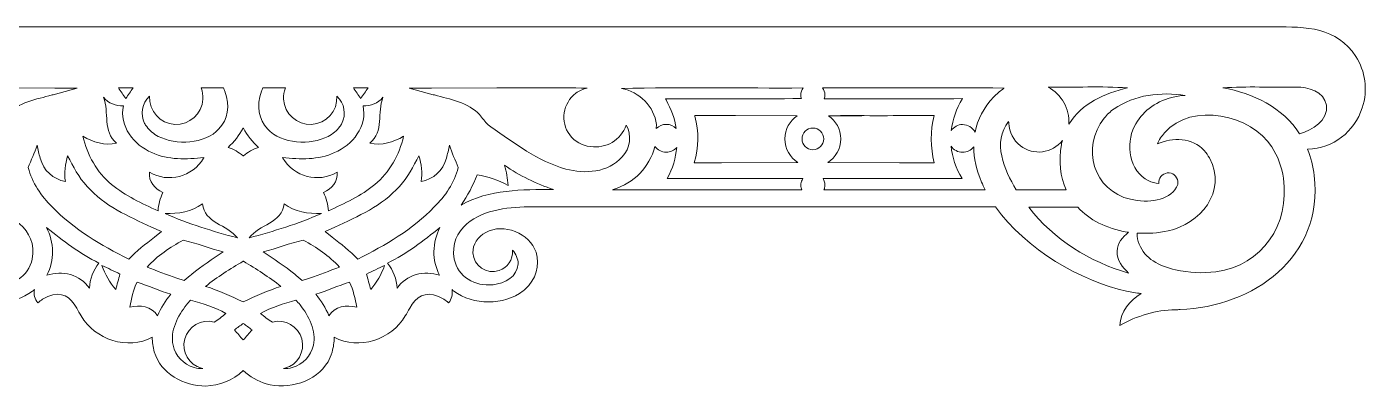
# Model space of a CAD drawing. Header units: millimetres. Extents: x -469 to 479, y -124 to 29.
# Drawn here: x -86 to 479, y -124 to 29 of the extents above; entities that cross this region are included whole.
import ezdxf

# ---------------------------------------------------------------- set-up
doc = ezdxf.new("R2010")
doc.units = ezdxf.units.MM
doc.header["$MEASUREMENT"] = 0
doc.layers.add('#Layer 1', color=7, linetype='Continuous')

msp = doc.modelspace()

# ---------------------------------------------------------------- linework, layer by layer
at = {"layer": '#Layer 1', "color": 250, "lineweight": 18}
for points, knots in [([(42.1861, -108.2687), (42.7763, -106.2472), (43.0544, -104.1202), (43.1193, -102.0319), (43.1193, -102.0319), (53.3142, -107.5642), (67.314, -102.9741), (73.0033, -93.0329), (73.0033, -93.0329), (73.6815, -92.0688), (74.2639, -90.9446), (74.8722, -89.8304), (74.8722, -89.8304), (77.5534, -84.9193), (81.3118, -82.5226), (87.0173, -84.8292), (87.0173, -84.8292), (88.5654, -85.455), (90.0028, -86.4215), (91.2671, -87.561), (91.2671, -87.561), (92.599, -85.9427), (93.0873, -84.0267), (92.6924, -81.9683), (92.6924, -81.9683), (92.9432, -82.1785), (93.1988, -82.3823), (93.4591, -82.5796), (93.4591, -82.5796), (101.5346, -88.704), (114.6218, -88.7317), (122.6726, -82.4516), (122.6726, -82.4516), (122.9009, -82.2735), (123.1248, -82.09), (123.344, -81.9012), (123.344, -81.9012), (128.1234, -77.7838), (129.804, -71.5826), (128.078, -66.2738), (128.078, -66.2738), (125.4649, -58.2366), (114.4616, -53.793), (106.9026, -57.8921), (106.9026, -57.8921), (103.5745, -59.6969), (101.352, -63.0366), (101.496, -66.4979), (101.496, -66.4979), (101.7261, -72.0261), (107.4067, -75.7), (112.5373, -73.965), (112.5373, -73.965), (116.0582, -72.7743), (118.4606, -69.3113), (118.1553, -65.4369), (118.1553, -65.4369), (118.1554, -65.4191), (118.1554, -65.4014), (118.1554, -65.3836), (118.1554, -65.3836), (119.6258, -66.9503), (120.6044, -69.0462), (120.4978, -71.113), (120.4978, -71.113), (120.219, -76.5136), (115.0758, -79.3131), (109.9611, -79.91), (109.9611, -79.91), (102.3105, -80.8028), (95.1091, -76.4787), (93.6652, -69.0984), (93.6652, -69.0984), (92.4282, -62.7764), (94.8642, -57.8059), (98.9639, -54.2818), (98.9639, -54.2818), (106.2627, -48.0077), (117.4248, -47.1847), (126.5206, -47.0845), (126.5206, -47.0845), (127.8298, -47.0701), (129.1373, -47.0694), (130.44, -47.0715), (130.44, -47.0715), (179.5847, -47.1085), (228.7294, -47.0461), (277.8795, -47.075), (277.8795, -47.075), (292.4342, -47.0835), (306.9893, -47.1001), (321.545, -47.1297), (321.545, -47.1297), (334.2435, -65.0263), (357.8467, -78.6288), (376.7692, -82.5708), (376.7692, -82.5708), (378.7881, -82.9914), (380.8199, -83.3427), (382.8594, -83.6232), (382.8594, -83.6232), (378.1122, -86.643), (374.1261, -91.1485), (373.8725, -97.0432), (373.8725, -97.0432), (381.0717, -93.0208), (389.1043, -90.5325), (397.3907, -90.4238), (397.3907, -90.4238), (398.0268, -90.4157), (398.6638, -90.3996), (399.3014, -90.3754), (399.3014, -90.3754), (429.9974, -89.2104), (459.9192, -68.3309), (455.777, -33.9553), (455.777, -33.9553), (455.322, -30.1787), (454.4031, -26.4575), (453.0034, -22.901), (453.0034, -22.901), (463.8004, -22.4304), (472.6618, -15.7131), (476.0316, -5.4446), (476.0316, -5.4446), (478.5044, 2.0906), (477.2592, 9.9526), (473.3013, 16.154), (473.3013, 16.154), (465.3588, 28.5984), (452.1548, 28.6048), (439.0479, 28.6048), (439.0479, 28.6048), (294.2877, 28.6048), (149.5306, 28.6048), (4.7793, 28.6048), (4.7793, 28.6048), (-139.9718, 28.6048), (-284.729, 28.6048), (-429.4892, 28.6048), (-429.4892, 28.6048), (-442.5961, 28.6048), (-455.8001, 28.5984), (-463.7426, 16.154), (-463.7426, 16.154), (-467.7005, 9.9526), (-468.9458, 2.0906), (-466.4729, -5.4446), (-466.4729, -5.4446), (-463.1031, -15.7131), (-454.2417, -22.4304), (-443.4447, -22.901), (-443.4447, -22.901), (-444.8444, -26.4575), (-445.7633, -30.1787), (-446.2184, -33.9553), (-446.2184, -33.9553), (-450.3605, -68.3309), (-420.4387, -89.2104), (-389.7427, -90.3754), (-389.7427, -90.3754), (-389.1051, -90.3996), (-388.4681, -90.4157), (-387.832, -90.4238), (-387.832, -90.4238), (-379.5456, -90.5325), (-371.513, -93.0208), (-364.3137, -97.0432), (-364.3137, -97.0432), (-364.5674, -91.1485), (-368.5536, -86.643), (-373.3007, -83.6232), (-373.3007, -83.6232), (-371.2612, -83.3427), (-369.2294, -82.9914), (-367.2105, -82.5708), (-367.2105, -82.5708), (-348.288, -78.6288), (-324.6848, -65.0263), (-311.9863, -47.1297), (-311.9863, -47.1297), (-297.4306, -47.1001), (-282.8755, -47.0835), (-268.3208, -47.075), (-268.3208, -47.075), (-219.1707, -47.0461), (-170.026, -47.1085), (-120.8813, -47.0715), (-120.8813, -47.0715), (-119.5786, -47.0694), (-118.2711, -47.0701), (-116.9619, -47.0845), (-116.9619, -47.0845), (-107.8661, -47.1847), (-96.704, -48.0077), (-89.4052, -54.2818), (-89.4052, -54.2818), (-85.3055, -57.8059), (-82.8695, -62.7764), (-84.1064, -69.0984), (-84.1064, -69.0984), (-85.5504, -76.4787), (-92.7518, -80.8028), (-100.4023, -79.91), (-100.4023, -79.91), (-105.5171, -79.3131), (-110.6603, -76.5136), (-110.9391, -71.113), (-110.9391, -71.113), (-111.0458, -69.0462), (-110.0671, -66.9503), (-108.5967, -65.3836), (-108.5967, -65.3836), (-108.5968, -65.4014), (-108.5967, -65.4191), (-108.5966, -65.4369), (-108.5966, -65.4369), (-108.9019, -69.3113), (-106.4995, -72.7743), (-102.9785, -73.965), (-102.9785, -73.965), (-97.848, -75.7), (-92.1674, -72.0261), (-91.9373, -66.4979), (-91.9373, -66.4979), (-91.7933, -63.0366), (-94.0158, -59.6969), (-97.3439, -57.8921), (-97.3439, -57.8921), (-104.9029, -53.793), (-115.9062, -58.2366), (-118.5193, -66.2738), (-118.5193, -66.2738), (-120.2453, -71.5826), (-118.5647, -77.7838), (-113.7854, -81.9012), (-113.7854, -81.9012), (-113.5661, -82.09), (-113.3422, -82.2735), (-113.1138, -82.4516), (-113.1138, -82.4516), (-105.0631, -88.7317), (-91.9759, -88.704), (-83.9004, -82.5796), (-83.9004, -82.5796), (-83.6401, -82.3823), (-83.3845, -82.1785), (-83.1338, -81.9683), (-83.1338, -81.9683), (-83.5287, -84.0267), (-83.0403, -85.9427), (-81.7084, -87.561), (-81.7084, -87.561), (-80.4441, -86.4215), (-79.0067, -85.455), (-77.4586, -84.8292), (-77.4586, -84.8292), (-71.7531, -82.5226), (-67.9947, -84.9193), (-65.3135, -89.8304), (-65.3135, -89.8304), (-64.7052, -90.9446), (-64.1227, -92.0688), (-63.4446, -93.0329), (-63.4446, -93.0329), (-57.7553, -102.9741), (-43.7555, -107.5642), (-33.5607, -102.0319), (-33.5607, -102.0319), (-33.4972, -104.0734), (-33.2299, -106.1519), (-32.6667, -108.1326), (-32.6667, -108.1326), (-30.0721, -117.2562), (-20.0193, -122.7381), (-11.0071, -122.5268), (-11.0071, -122.5268), (-5.3289, -122.3938), (0.2954, -120.2039), (4.753, -115.9957), (4.753, -115.9957), (7.5893, -118.6948), (10.9171, -120.5597), (14.4326, -121.5904), (14.4326, -121.5904), (23.5729, -124.2699), (35.5953, -120.775), (40.4798, -112.2941), (40.4798, -112.2941), (41.1691, -111.0973), (41.7505, -109.7609), (42.1861, -108.2687)], [0, 0, 0, 0, 0.01369863, 0.01369863, 0.01369863, 0.01369863, 0.02739726, 0.02739726, 0.02739726, 0.02739726, 0.04109589, 0.04109589, 0.04109589, 0.04109589, 0.05479452, 0.05479452, 0.05479452, 0.05479452, 0.06849315, 0.06849315, 0.06849315, 0.06849315, 0.08219178, 0.08219178, 0.08219178, 0.08219178, 0.09589041, 0.09589041, 0.09589041, 0.09589041, 0.10958904, 0.10958904, 0.10958904, 0.10958904, 0.12328767, 0.12328767, 0.12328767, 0.12328767, 0.1369863, 0.1369863, 0.1369863, 0.1369863, 0.15068493, 0.15068493, 0.15068493, 0.15068493, 0.16438356, 0.16438356, 0.16438356, 0.16438356, 0.17808219, 0.17808219, 0.17808219, 0.17808219, 0.19178082, 0.19178082, 0.19178082, 0.19178082, 0.20547945, 0.20547945, 0.20547945, 0.20547945, 0.21917808, 0.21917808, 0.21917808, 0.21917808, 0.23287671, 0.23287671, 0.23287671, 0.23287671, 0.24657534, 0.24657534, 0.24657534, 0.24657534, 0.26027397, 0.26027397, 0.26027397, 0.26027397, 0.2739726, 0.2739726, 0.2739726, 0.2739726, 0.28767123, 0.28767123, 0.28767123, 0.28767123, 0.30136986, 0.30136986, 0.30136986, 0.30136986, 0.31506849, 0.31506849, 0.31506849, 0.31506849, 0.32876712, 0.32876712, 0.32876712, 0.32876712, 0.34246575, 0.34246575, 0.34246575, 0.34246575, 0.35616438, 0.35616438, 0.35616438, 0.35616438, 0.36986301, 0.36986301, 0.36986301, 0.36986301, 0.38356164, 0.38356164, 0.38356164, 0.38356164, 0.39726027, 0.39726027, 0.39726027, 0.39726027, 0.4109589, 0.4109589, 0.4109589, 0.4109589, 0.42465753, 0.42465753, 0.42465753, 0.42465753, 0.43835616, 0.43835616, 0.43835616, 0.43835616, 0.45205479, 0.45205479, 0.45205479, 0.45205479, 0.46575342, 0.46575342, 0.46575342, 0.46575342, 0.47945205, 0.47945205, 0.47945205, 0.47945205, 0.49315068, 0.49315068, 0.49315068, 0.49315068, 0.50684932, 0.50684932, 0.50684932, 0.50684932, 0.52054795, 0.52054795, 0.52054795, 0.52054795, 0.53424658, 0.53424658, 0.53424658, 0.53424658, 0.54794521, 0.54794521, 0.54794521, 0.54794521, 0.56164384, 0.56164384, 0.56164384, 0.56164384, 0.57534247, 0.57534247, 0.57534247, 0.57534247, 0.5890411, 0.5890411, 0.5890411, 0.5890411, 0.60273973, 0.60273973, 0.60273973, 0.60273973, 0.61643836, 0.61643836, 0.61643836, 0.61643836, 0.63013699, 0.63013699, 0.63013699, 0.63013699, 0.64383562, 0.64383562, 0.64383562, 0.64383562, 0.65753425, 0.65753425, 0.65753425, 0.65753425, 0.67123288, 0.67123288, 0.67123288, 0.67123288, 0.68493151, 0.68493151, 0.68493151, 0.68493151, 0.69863014, 0.69863014, 0.69863014, 0.69863014, 0.71232877, 0.71232877, 0.71232877, 0.71232877, 0.7260274, 0.7260274, 0.7260274, 0.7260274, 0.73972603, 0.73972603, 0.73972603, 0.73972603, 0.75342466, 0.75342466, 0.75342466, 0.75342466, 0.76712329, 0.76712329, 0.76712329, 0.76712329, 0.78082192, 0.78082192, 0.78082192, 0.78082192, 0.79452055, 0.79452055, 0.79452055, 0.79452055, 0.80821918, 0.80821918, 0.80821918, 0.80821918, 0.82191781, 0.82191781, 0.82191781, 0.82191781, 0.83561644, 0.83561644, 0.83561644, 0.83561644, 0.84931507, 0.84931507, 0.84931507, 0.84931507, 0.8630137, 0.8630137, 0.8630137, 0.8630137, 0.87671233, 0.87671233, 0.87671233, 0.87671233, 0.89041096, 0.89041096, 0.89041096, 0.89041096, 0.90410959, 0.90410959, 0.90410959, 0.90410959, 0.91780822, 0.91780822, 0.91780822, 0.91780822, 0.93150685, 0.93150685, 0.93150685, 0.93150685, 0.94520548, 0.94520548, 0.94520548, 0.94520548, 0.95890411, 0.95890411, 0.95890411, 0.95890411, 0.97260274, 0.97260274, 0.97260274, 0.97260274, 0.98630137, 0.98630137, 0.98630137, 0.98630137, 1, 1, 1, 1]), ([(-102.0308, 2.8953), (-102.0308, 2.8953), (-102.0308, 2.8953), (-102.0308, 2.8953), (-102.0308, 2.8953), (-102.0308, 2.8953), (-74.5171, 2.8627), (-74.5171, 2.8627), (-74.5171, 2.8627), (-74.5171, 2.8627), (-65.1123, 2.8516), (-65.1123, 2.8516), (-65.1123, 2.8516), (-65.1123, 2.8516), (-75.2568, 0.0635), (-75.2568, 0.0635), (-75.2568, 0.0635), (-75.8633, -0.1032), (-76.4715, -0.265), (-77.0804, -0.4248), (-77.0804, -0.4248), (-83.4941, -2.108), (-91.3574, -3.7391), (-95.608, -9.3526), (-95.608, -9.3526), (-96.7568, -10.8698), (-97.8703, -12.4273), (-99.5011, -13.455), (-99.5011, -13.455), (-109.3698, -20.3764), (-119.2869, -27.8897), (-131.052, -31.2235), (-131.052, -31.2235), (-139.0726, -33.3978), (-149.0379, -32.7576), (-154.7756, -26.0536), (-154.7756, -26.0536), (-158.1698, -22.5507), (-158.9792, -16.9821), (-156.4908, -12.7302), (-156.4908, -12.7302), (-154.3054, -19.0916), (-147.8684, -22.7855), (-141.4465, -21.7273), (-141.4465, -21.7273), (-137.8379, -21.4165), (-134.7291, -19.5737), (-132.7055, -16.8944), (-132.7055, -16.8944), (-128.5809, -11.3126), (-129.7622, -3.4439), (-135.344, 0.6807), (-135.344, 0.6807), (-136.8139, 1.7669), (-138.254, 2.4265), (-140.0365, 2.8302), (-140.0365, 2.8302), (-127.3703, 2.97), (-114.7003, 2.9103), (-102.0308, 2.8953)], [0, 0, 0, 0, 0.06666667, 0.06666667, 0.06666667, 0.06666667, 0.13333333, 0.13333333, 0.13333333, 0.13333333, 0.2, 0.2, 0.2, 0.2, 0.26666667, 0.26666667, 0.26666667, 0.26666667, 0.33333333, 0.33333333, 0.33333333, 0.33333333, 0.4, 0.4, 0.4, 0.4, 0.46666667, 0.46666667, 0.46666667, 0.46666667, 0.53333333, 0.53333333, 0.53333333, 0.53333333, 0.6, 0.6, 0.6, 0.6, 0.66666667, 0.66666667, 0.66666667, 0.66666667, 0.73333333, 0.73333333, 0.73333333, 0.73333333, 0.8, 0.8, 0.8, 0.8, 0.86666667, 0.86666667, 0.86666667, 0.86666667, 0.93333333, 0.93333333, 0.93333333, 0.93333333, 1, 1, 1, 1]), ([(-47.8164, 2.8774), (-47.8164, 2.8774), (-47.8164, 2.8774), (-47.8164, 2.8774), (-47.8164, 2.8774), (-47.8164, 2.8774), (-41.5924, 2.8774), (-41.5924, 2.8774), (-41.5924, 2.8774), (-42.6281, 1.4015), (-43.6769, -0.0684), (-44.6977, -1.557), (-44.6977, -1.557), (-45.7334, -0.0682), (-46.7787, 1.4013), (-47.8164, 2.8774)], [0, 0, 0, 0, 0.25, 0.25, 0.25, 0.25, 0.5, 0.5, 0.5, 0.5, 0.75, 0.75, 0.75, 0.75, 1, 1, 1, 1]), ([(-12.9498, 2.8774), (-12.9498, 2.8774), (-12.9498, 2.8774), (-12.9498, 2.8774), (-12.9498, 2.8774), (-12.9498, 2.8774), (-3.5241, 2.8774), (-3.5241, 2.8774), (-3.5241, 2.8774), (-3.3088, 2.4234), (-3.115, 1.965), (-2.9425, 1.5032), (-2.9425, 1.5032), (-0.63, -4.6852), (-1.7855, -10.382), (-5.436, -14.332), (-5.436, -14.332), (-11.4148, -20.8015), (-23.5913, -21.3854), (-31.0128, -17.4667), (-31.0128, -17.4667), (-32.958, -16.4395), (-34.6359, -15.0843), (-35.8783, -13.391), (-35.8783, -13.391), (-36.2013, -12.9509), (-36.4884, -12.4883), (-36.7359, -12.0034), (-36.7359, -12.0034), (-38.6444, -8.2646), (-37.9117, -3.5692), (-34.6607, -0.6031), (-34.6607, -0.6031), (-34.9864, -6.8039), (-30.2235, -12.0947), (-24.0228, -12.4204), (-24.0228, -12.4204), (-17.8221, -12.7461), (-12.5312, -7.9832), (-12.2056, -1.7825), (-12.2056, -1.7825), (-12.1174, -0.1052), (-12.3497, 1.3651), (-12.9498, 2.8774)], [0, 0, 0, 0, 0.09090909, 0.09090909, 0.09090909, 0.09090909, 0.18181818, 0.18181818, 0.18181818, 0.18181818, 0.27272727, 0.27272727, 0.27272727, 0.27272727, 0.36363636, 0.36363636, 0.36363636, 0.36363636, 0.45454545, 0.45454545, 0.45454545, 0.45454545, 0.54545455, 0.54545455, 0.54545455, 0.54545455, 0.63636364, 0.63636364, 0.63636364, 0.63636364, 0.72727273, 0.72727273, 0.72727273, 0.72727273, 0.81818182, 0.81818182, 0.81818182, 0.81818182, 0.90909091, 0.90909091, 0.90909091, 0.90909091, 1, 1, 1, 1]), ([(13.0828, 2.8774), (13.0828, 2.8774), (13.0828, 2.8774), (13.0828, 2.8774), (13.0828, 2.8774), (13.0828, 2.8774), (22.5084, 2.8774), (22.5084, 2.8774), (22.5084, 2.8774), (21.9084, 1.3651), (21.6762, -0.1052), (21.7642, -1.7825), (21.7642, -1.7825), (22.0899, -7.9832), (27.3808, -12.7461), (33.5815, -12.4204), (33.5815, -12.4204), (39.7822, -12.0947), (44.545, -6.8039), (44.2194, -0.6031), (44.2194, -0.6031), (47.4704, -3.5692), (48.2031, -8.2646), (46.2946, -12.0034), (46.2946, -12.0034), (46.0471, -12.4883), (45.7599, -12.9509), (45.437, -13.391), (45.437, -13.391), (44.1946, -15.0843), (42.5167, -16.4395), (40.5715, -17.4667), (40.5715, -17.4667), (33.15, -21.3854), (20.9735, -20.8015), (14.9947, -14.332), (14.9947, -14.332), (11.3442, -10.382), (10.1887, -4.6852), (12.5011, 1.5032), (12.5011, 1.5032), (12.6737, 1.965), (12.8675, 2.4234), (13.0828, 2.8774)], [0, 0, 0, 0, 0.09090909, 0.09090909, 0.09090909, 0.09090909, 0.18181818, 0.18181818, 0.18181818, 0.18181818, 0.27272727, 0.27272727, 0.27272727, 0.27272727, 0.36363636, 0.36363636, 0.36363636, 0.36363636, 0.45454545, 0.45454545, 0.45454545, 0.45454545, 0.54545455, 0.54545455, 0.54545455, 0.54545455, 0.63636364, 0.63636364, 0.63636364, 0.63636364, 0.72727273, 0.72727273, 0.72727273, 0.72727273, 0.81818182, 0.81818182, 0.81818182, 0.81818182, 0.90909091, 0.90909091, 0.90909091, 0.90909091, 1, 1, 1, 1]), ([(51.1511, 2.8774), (51.1511, 2.8774), (51.1511, 2.8774), (51.1511, 2.8774), (51.1511, 2.8774), (51.1511, 2.8774), (57.3751, 2.8774), (57.3751, 2.8774), (57.3751, 2.8774), (56.3374, 1.4013), (55.2921, -0.0682), (54.2564, -1.557), (54.2564, -1.557), (53.2356, -0.0684), (52.1868, 1.4015), (51.1511, 2.8774)], [0, 0, 0, 0, 0.25, 0.25, 0.25, 0.25, 0.5, 0.5, 0.5, 0.5, 0.75, 0.75, 0.75, 0.75, 1, 1, 1, 1]), ([(111.5895, 2.8953), (111.5895, 2.8953), (111.5895, 2.8953), (111.5895, 2.8953), (111.5895, 2.8953), (124.259, 2.9103), (136.929, 2.97), (149.5953, 2.8302), (149.5953, 2.8302), (147.8127, 2.4265), (146.3726, 1.7669), (144.9027, 0.6807), (144.9027, 0.6807), (139.3209, -3.4439), (138.1396, -11.3126), (142.2641, -16.8944), (142.2641, -16.8944), (144.2878, -19.5737), (147.3966, -21.4165), (151.0052, -21.7273), (151.0052, -21.7273), (157.4271, -22.7855), (163.8641, -19.0916), (166.0495, -12.7302), (166.0495, -12.7302), (168.5379, -16.9821), (167.7286, -22.5507), (164.3343, -26.0536), (164.3343, -26.0536), (158.5967, -32.7576), (148.6313, -33.3978), (140.6107, -31.2235), (140.6107, -31.2235), (128.8455, -27.8897), (118.9285, -20.3764), (109.0598, -13.455), (109.0598, -13.455), (107.429, -12.4273), (106.3156, -10.8698), (105.1667, -9.3526), (105.1667, -9.3526), (100.916, -3.7391), (93.0528, -2.108), (86.6391, -0.4248), (86.6391, -0.4248), (86.0302, -0.265), (85.422, -0.1032), (84.8155, 0.0635), (84.8155, 0.0635), (84.8155, 0.0635), (74.671, 2.8516), (74.671, 2.8516), (74.671, 2.8516), (74.671, 2.8516), (84.0758, 2.8627), (84.0758, 2.8627), (84.0758, 2.8627), (84.0758, 2.8627), (111.5895, 2.8953), (111.5895, 2.8953)], [0, 0, 0, 0, 0.06666667, 0.06666667, 0.06666667, 0.06666667, 0.13333333, 0.13333333, 0.13333333, 0.13333333, 0.2, 0.2, 0.2, 0.2, 0.26666667, 0.26666667, 0.26666667, 0.26666667, 0.33333333, 0.33333333, 0.33333333, 0.33333333, 0.4, 0.4, 0.4, 0.4, 0.46666667, 0.46666667, 0.46666667, 0.46666667, 0.53333333, 0.53333333, 0.53333333, 0.53333333, 0.6, 0.6, 0.6, 0.6, 0.66666667, 0.66666667, 0.66666667, 0.66666667, 0.73333333, 0.73333333, 0.73333333, 0.73333333, 0.8, 0.8, 0.8, 0.8, 0.86666667, 0.86666667, 0.86666667, 0.86666667, 0.93333333, 0.93333333, 0.93333333, 0.93333333, 1, 1, 1, 1]), ([(187.0996, -14.1702), (187.0996, -14.1702), (187.0996, -14.1702), (187.0996, -14.1702), (187.0996, -14.1702), (186.0366, -13.0897), (184.5578, -12.4197), (182.9223, -12.4197), (182.9223, -12.4197), (181.2716, -12.4197), (179.7803, -13.1023), (178.7153, -14.2007), (178.7153, -14.2007), (178.7153, -14.2007), (178.7933, -12.5045), (178.7933, -12.5045), (178.7933, -12.5045), (177.8789, -4.8714), (171.6054, 1.2454), (164.1048, 2.6949), (164.1048, 2.6949), (189.57, 3.1503), (215.0471, 2.7854), (240.5126, 2.8857), (240.5126, 2.8857), (239.9305, 2.0609), (239.5885, 1.0544), (239.5885, -0.0319), (239.5885, -0.0319), (239.5885, -0.5718), (239.673, -1.092), (239.8295, -1.58), (239.8295, -1.58), (220.7447, -1.7638), (201.6714, -1.4888), (182.5981, -1.714), (182.5981, -1.714), (182.6724, -1.8484), (182.7463, -1.9831), (182.8196, -2.118), (182.8196, -2.118), (185.0372, -6.0007), (186.4643, -10.0584), (187.0996, -14.1702)], [0, 0, 0, 0, 0.09090909, 0.09090909, 0.09090909, 0.09090909, 0.18181818, 0.18181818, 0.18181818, 0.18181818, 0.27272727, 0.27272727, 0.27272727, 0.27272727, 0.36363636, 0.36363636, 0.36363636, 0.36363636, 0.45454545, 0.45454545, 0.45454545, 0.45454545, 0.54545455, 0.54545455, 0.54545455, 0.54545455, 0.63636364, 0.63636364, 0.63636364, 0.63636364, 0.72727273, 0.72727273, 0.72727273, 0.72727273, 0.81818182, 0.81818182, 0.81818182, 0.81818182, 0.90909091, 0.90909091, 0.90909091, 0.90909091, 1, 1, 1, 1]), ([(302.9313, -15.0042), (302.9313, -15.0042), (302.9313, -15.0042), (302.9313, -15.0042), (302.9313, -15.0042), (303.4718, -10.3989), (305.056, -5.8565), (307.6824, -1.6063), (307.6824, -1.6063), (288.2708, -1.7242), (268.8474, -1.5115), (249.4357, -1.7108), (249.4357, -1.7108), (249.6202, -1.1854), (249.7206, -0.6204), (249.7206, -0.0319), (249.7206, -0.0319), (249.7206, 1.0866), (249.3581, 2.1204), (248.7442, 2.9585), (248.7442, 2.9585), (274.2393, 2.7814), (299.7344, 3.0204), (325.2294, 2.8519), (325.2294, 2.8519), (325.0031, 2.6917), (324.8138, 2.5539), (324.5917, 2.3878), (324.5917, 2.3878), (323.2514, 1.3854), (322.018, 0.2931), (320.8936, -0.8745), (320.8936, -0.8745), (316.5276, -5.4084), (313.9827, -10.4348), (312.9372, -15.6994), (312.9372, -15.6994), (311.9715, -13.8023), (310.0004, -12.5027), (307.7258, -12.5027), (307.7258, -12.5027), (305.7412, -12.5027), (303.9876, -13.492), (302.9313, -15.0042)], [0, 0, 0, 0, 0.09090909, 0.09090909, 0.09090909, 0.09090909, 0.18181818, 0.18181818, 0.18181818, 0.18181818, 0.27272727, 0.27272727, 0.27272727, 0.27272727, 0.36363636, 0.36363636, 0.36363636, 0.36363636, 0.45454545, 0.45454545, 0.45454545, 0.45454545, 0.54545455, 0.54545455, 0.54545455, 0.54545455, 0.63636364, 0.63636364, 0.63636364, 0.63636364, 0.72727273, 0.72727273, 0.72727273, 0.72727273, 0.81818182, 0.81818182, 0.81818182, 0.81818182, 0.90909091, 0.90909091, 0.90909091, 0.90909091, 1, 1, 1, 1]), ([(377.2063, 2.9124), (377.2063, 2.9124), (377.2063, 2.9124), (377.2063, 2.9124), (377.2063, 2.9124), (367.6033, 0.726), (357.8192, -3.6225), (352.4681, -12.3437), (352.4681, -12.3437), (352.7664, -5.7208), (349.4997, 0.0685), (343.6763, 3.2371), (343.6763, 3.2371), (354.8452, 3.0605), (366.0618, 3.6834), (377.2063, 2.9124)], [0, 0, 0, 0, 0.25, 0.25, 0.25, 0.25, 0.5, 0.5, 0.5, 0.5, 0.75, 0.75, 0.75, 0.75, 1, 1, 1, 1]), ([(371.4687, -5.9296), (371.4687, -5.9296), (371.4687, -5.9296), (371.4687, -5.9296), (371.4687, -5.9296), (380.2079, 0.1092), (391.1065, 1.2415), (401.4976, -0.2236), (401.4976, -0.2236), (399.4537, -0.3294), (397.4912, -0.6369), (395.6217, -1.1396), (395.6217, -1.1396), (388.7102, -2.9979), (382.9372, -7.443), (380.1198, -13.2243), (380.1198, -13.2243), (376.1169, -20.7361), (378.0953, -32.3171), (385.9224, -36.108), (385.9224, -36.108), (387.3042, -36.7772), (388.8459, -37.1333), (390.4026, -37.3413), (390.4026, -37.3413), (390.1399, -35.1464), (391.7063, -33.1541), (393.9011, -32.8914), (393.9011, -32.8914), (396.0959, -32.6287), (398.0882, -34.195), (398.351, -36.3899), (398.351, -36.3899), (398.4606, -37.306), (398.2885, -38.1204), (397.818, -38.9098), (397.818, -38.9098), (394.4241, -44.604), (385.8399, -45.6443), (378.4472, -43.9736), (378.4472, -43.9736), (362.8284, -40.4438), (357.3701, -22.1949), (367.3711, -9.7691), (367.3711, -9.7691), (368.5417, -8.3146), (369.9111, -7.0153), (371.4687, -5.9296)], [0, 0, 0, 0, 0.08333333, 0.08333333, 0.08333333, 0.08333333, 0.16666667, 0.16666667, 0.16666667, 0.16666667, 0.25, 0.25, 0.25, 0.25, 0.33333333, 0.33333333, 0.33333333, 0.33333333, 0.41666667, 0.41666667, 0.41666667, 0.41666667, 0.5, 0.5, 0.5, 0.5, 0.58333333, 0.58333333, 0.58333333, 0.58333333, 0.66666667, 0.66666667, 0.66666667, 0.66666667, 0.75, 0.75, 0.75, 0.75, 0.83333333, 0.83333333, 0.83333333, 0.83333333, 0.91666667, 0.91666667, 0.91666667, 0.91666667, 1, 1, 1, 1]), ([(460.9274, -4.3231), (460.9274, -4.3231), (460.9274, -4.3231), (460.9274, -4.3231), (460.9274, -4.3231), (461.7004, -10.8217), (455.081, -14.9166), (449.6333, -16.3902), (449.6333, -16.3902), (442.4824, -5.3136), (429.9442, 0.6535), (417.3093, 2.9486), (417.3093, 2.9486), (427.5525, 3.6371), (437.8561, 3.0694), (448.1234, 3.2506), (448.1234, 3.2506), (453.1967, 3.3714), (459.9248, 1.4508), (460.9274, -4.3231)], [0, 0, 0, 0, 0.2, 0.2, 0.2, 0.2, 0.4, 0.4, 0.4, 0.4, 0.6, 0.6, 0.6, 0.6, 0.8, 0.8, 0.8, 0.8, 1, 1, 1, 1]), ([(-54.0712, -1.0134), (-54.0712, -1.0134), (-54.0712, -1.0134), (-54.0712, -1.0134), (-54.0712, -1.0134), (-52.0056, -3.6225), (-48.9254, -4.6976), (-45.6519, -4.6009), (-45.6519, -4.6009), (-47.645, -13.1289), (-41.231, -21.1736), (-33.6935, -24.3263), (-33.6935, -24.3263), (-26.8325, -27.4548), (-19.1139, -27.2011), (-11.7818, -26.3798), (-11.7818, -26.3798), (-11.8338, -26.472), (-11.8784, -26.5495), (-11.9321, -26.6408), (-11.9321, -26.6408), (-16.5919, -34.5708), (-26.7983, -37.222), (-34.7283, -32.5622), (-34.7283, -32.5622), (-34.7377, -32.5589), (-34.7471, -32.5556), (-34.7565, -32.5523), (-34.7565, -32.5523), (-35.1551, -36.5625), (-32.4494, -39.4857), (-29.0793, -41.1164), (-29.0793, -41.1164), (-30.1301, -43.5806), (-30.9515, -46.1293), (-31.1086, -48.8229), (-31.1086, -48.8229), (-37.8971, -45.6703), (-44.8185, -42.5297), (-50.6407, -37.7584), (-50.6407, -37.7584), (-56.8494, -32.6005), (-60.9563, -25.2685), (-62.744, -17.4653), (-62.744, -17.4653), (-58.4197, -19.9174), (-53.5518, -21.4877), (-48.5389, -20.3401), (-48.5389, -20.3401), (-54.5543, -15.4601), (-51.5466, -7.3671), (-54.0712, -1.0134)], [0, 0, 0, 0, 0.07692308, 0.07692308, 0.07692308, 0.07692308, 0.15384615, 0.15384615, 0.15384615, 0.15384615, 0.23076923, 0.23076923, 0.23076923, 0.23076923, 0.30769231, 0.30769231, 0.30769231, 0.30769231, 0.38461538, 0.38461538, 0.38461538, 0.38461538, 0.46153846, 0.46153846, 0.46153846, 0.46153846, 0.53846154, 0.53846154, 0.53846154, 0.53846154, 0.61538462, 0.61538462, 0.61538462, 0.61538462, 0.69230769, 0.69230769, 0.69230769, 0.69230769, 0.76923077, 0.76923077, 0.76923077, 0.76923077, 0.84615385, 0.84615385, 0.84615385, 0.84615385, 0.92307692, 0.92307692, 0.92307692, 0.92307692, 1, 1, 1, 1]), ([(63.6299, -1.0134), (63.6299, -1.0134), (63.6299, -1.0134), (63.6299, -1.0134), (63.6299, -1.0134), (61.1053, -7.3671), (64.113, -15.4601), (58.0976, -20.3401), (58.0976, -20.3401), (63.1104, -21.4877), (67.9784, -19.9174), (72.3027, -17.4653), (72.3027, -17.4653), (70.515, -25.2685), (66.4081, -32.6005), (60.1994, -37.7584), (60.1994, -37.7584), (54.3772, -42.5297), (47.4558, -45.6703), (40.6673, -48.8229), (40.6673, -48.8229), (40.5102, -46.1293), (39.6889, -43.5806), (38.638, -41.1164), (38.638, -41.1164), (42.008, -39.4857), (44.7138, -36.5625), (44.3152, -32.5523), (44.3152, -32.5523), (44.3058, -32.5556), (44.2964, -32.5589), (44.287, -32.5622), (44.287, -32.5622), (36.357, -37.222), (26.1505, -34.5708), (21.4908, -26.6408), (21.4908, -26.6408), (21.4371, -26.5495), (21.3925, -26.472), (21.3405, -26.3798), (21.3405, -26.3798), (28.6726, -27.2011), (36.3912, -27.4548), (43.2522, -24.3263), (43.2522, -24.3263), (50.7896, -21.1736), (57.2037, -13.1289), (55.2106, -4.6009), (55.2106, -4.6009), (58.4841, -4.6976), (61.5643, -3.6225), (63.6299, -1.0134)], [0, 0, 0, 0, 0.07692308, 0.07692308, 0.07692308, 0.07692308, 0.15384615, 0.15384615, 0.15384615, 0.15384615, 0.23076923, 0.23076923, 0.23076923, 0.23076923, 0.30769231, 0.30769231, 0.30769231, 0.30769231, 0.38461538, 0.38461538, 0.38461538, 0.38461538, 0.46153846, 0.46153846, 0.46153846, 0.46153846, 0.53846154, 0.53846154, 0.53846154, 0.53846154, 0.61538462, 0.61538462, 0.61538462, 0.61538462, 0.69230769, 0.69230769, 0.69230769, 0.69230769, 0.76923077, 0.76923077, 0.76923077, 0.76923077, 0.84615385, 0.84615385, 0.84615385, 0.84615385, 0.92307692, 0.92307692, 0.92307692, 0.92307692, 1, 1, 1, 1]), ([(392.7135, -16.0038), (392.7135, -16.0038), (392.7135, -16.0038), (392.7135, -16.0038), (392.7135, -16.0038), (404.0853, -2.7149), (429.7397, -8.6177), (437.876, -21.8849), (437.876, -21.8849), (440.5255, -25.8334), (442.1369, -30.3781), (442.8036, -35.0988), (442.8036, -35.0988), (445.5429, -54.4961), (434.0803, -71.771), (414.3539, -74.4517), (414.3539, -74.4517), (408.9049, -75.1922), (403.1006, -74.8809), (397.3546, -73.6329), (397.3546, -73.6329), (390.4239, -72.1275), (384.458, -68.8021), (382.0749, -62.8733), (382.0749, -62.8733), (381.501, -61.4457), (381.2026, -59.8909), (381.2528, -58.2447), (381.2528, -58.2447), (385.5286, -58.391), (390.0114, -58.1809), (394.285, -57.2544), (394.285, -57.2544), (407.3114, -54.4303), (419.4499, -40.9175), (411.6522, -26.5762), (411.6522, -26.5762), (411.0561, -25.4799), (410.3237, -24.441), (409.4458, -23.4807), (409.4458, -23.4807), (404.5295, -17.9364), (396.1345, -17.9002), (389.7325, -20.6059), (389.7325, -20.6059), (390.4991, -18.8833), (391.5118, -17.349), (392.7135, -16.0038)], [0, 0, 0, 0, 0.08333333, 0.08333333, 0.08333333, 0.08333333, 0.16666667, 0.16666667, 0.16666667, 0.16666667, 0.25, 0.25, 0.25, 0.25, 0.33333333, 0.33333333, 0.33333333, 0.33333333, 0.41666667, 0.41666667, 0.41666667, 0.41666667, 0.5, 0.5, 0.5, 0.5, 0.58333333, 0.58333333, 0.58333333, 0.58333333, 0.66666667, 0.66666667, 0.66666667, 0.66666667, 0.75, 0.75, 0.75, 0.75, 0.83333333, 0.83333333, 0.83333333, 0.83333333, 0.91666667, 0.91666667, 0.91666667, 0.91666667, 1, 1, 1, 1]), ([(238.3844, -28.5024), (238.3844, -28.5024), (238.3844, -28.5024), (238.3844, -28.5024), (238.3844, -28.5024), (238.3844, -28.5024), (237.6272, -28.5014), (237.6272, -28.5014), (237.6272, -28.5014), (237.6272, -28.5014), (206.1098, -28.554), (206.1098, -28.554), (206.1098, -28.554), (202.3116, -28.5603), (198.5129, -28.5717), (194.7135, -28.5902), (194.7135, -28.5902), (196.6071, -21.8754), (196.6975, -15.7397), (195.0025, -8.9719), (195.0025, -8.9719), (194.9791, -8.8878), (194.9552, -8.8039), (194.9309, -8.72), (194.9309, -8.72), (200.6325, -8.7447), (206.3362, -8.7573), (212.041, -8.761), (212.041, -8.761), (212.041, -8.761), (238.0922, -8.7781), (238.0922, -8.7781), (238.0922, -8.7781), (234.9536, -10.891), (232.889, -14.4769), (232.889, -18.545), (232.889, -18.545), (232.889, -22.738), (235.0824, -26.4187), (238.3844, -28.5024)], [0, 0, 0, 0, 0.1, 0.1, 0.1, 0.1, 0.2, 0.2, 0.2, 0.2, 0.3, 0.3, 0.3, 0.3, 0.4, 0.4, 0.4, 0.4, 0.5, 0.5, 0.5, 0.5, 0.6, 0.6, 0.6, 0.6, 0.7, 0.7, 0.7, 0.7, 0.8, 0.8, 0.8, 0.8, 0.9, 0.9, 0.9, 0.9, 1, 1, 1, 1]), ([(251.2296, -8.7867), (251.2296, -8.7867), (251.2296, -8.7867), (251.2296, -8.7867), (251.2296, -8.7867), (251.2296, -8.7867), (265.3265, -8.7959), (265.3265, -8.7959), (265.3265, -8.7959), (265.3265, -8.7959), (256.3536, -8.7136), (256.3536, -8.7136), (256.3536, -8.7136), (269.4838, -8.834), (282.6139, -8.7419), (295.7441, -8.72), (295.7441, -8.72), (293.9684, -15.2548), (294.1738, -22.0554), (295.7441, -28.6144), (295.7441, -28.6144), (290.8701, -28.5792), (285.9948, -28.563), (281.1191, -28.5568), (281.1191, -28.5568), (281.1191, -28.5568), (250.8994, -28.5183), (250.8994, -28.5183), (250.8994, -28.5183), (254.2155, -26.4375), (256.4201, -22.7487), (256.4201, -18.545), (256.4201, -18.545), (256.4201, -14.4824), (254.3611, -10.9008), (251.2296, -8.7867)], [0, 0, 0, 0, 0.11111111, 0.11111111, 0.11111111, 0.11111111, 0.22222222, 0.22222222, 0.22222222, 0.22222222, 0.33333333, 0.33333333, 0.33333333, 0.33333333, 0.44444444, 0.44444444, 0.44444444, 0.44444444, 0.55555556, 0.55555556, 0.55555556, 0.55555556, 0.66666667, 0.66666667, 0.66666667, 0.66666667, 0.77777778, 0.77777778, 0.77777778, 0.77777778, 0.88888889, 0.88888889, 0.88888889, 0.88888889, 1, 1, 1, 1]), ([(330.2909, -39.9179), (330.2909, -39.9179), (330.2909, -39.9179), (330.2909, -39.9179), (330.2909, -39.9179), (325.1775, -31.6098), (320.1428, -19.9038), (327.0776, -11.1962), (327.0776, -11.1962), (327.1147, -11.4392), (327.1544, -11.6848), (327.197, -11.9324), (327.197, -11.9324), (327.3352, -15.8064), (329.0026, -19.0593), (332.0669, -21.4335), (332.0669, -21.4335), (337.5621, -25.6911), (345.4686, -24.6878), (349.7261, -19.1926), (349.7261, -19.1926), (349.5717, -19.7713), (349.433, -20.3527), (349.3097, -20.9364), (349.3097, -20.9364), (348.0572, -27.9715), (348.8098, -34.4214), (351.295, -39.9179), (351.295, -39.9179), (351.295, -39.9179), (330.2909, -39.9179), (330.2909, -39.9179)], [0, 0, 0, 0, 0.125, 0.125, 0.125, 0.125, 0.25, 0.25, 0.25, 0.25, 0.375, 0.375, 0.375, 0.375, 0.5, 0.5, 0.5, 0.5, 0.625, 0.625, 0.625, 0.625, 0.75, 0.75, 0.75, 0.75, 0.875, 0.875, 0.875, 0.875, 1, 1, 1, 1]), ([(4.7793, -14.0809), (4.7793, -14.0809), (4.7793, -14.0809), (4.7793, -14.0809), (4.7793, -14.0809), (4.7916, -14.0575), (4.8039, -14.0341), (4.8162, -14.0106), (4.8162, -14.0106), (6.471, -17.0667), (8.6332, -19.7966), (11.1819, -22.1399), (11.1819, -22.1399), (8.8264, -22.8647), (6.7126, -24.1451), (4.8403, -25.7395), (4.8403, -25.7395), (4.82, -25.7223), (4.7997, -25.7051), (4.7793, -25.6879), (4.7793, -25.6879), (4.759, -25.7051), (4.7387, -25.7223), (4.7184, -25.7395), (4.7184, -25.7395), (2.8461, -24.1451), (0.7322, -22.8647), (-1.6232, -22.1399), (-1.6232, -22.1399), (0.9255, -19.7966), (3.0877, -17.0667), (4.7425, -14.0106), (4.7425, -14.0106), (4.7548, -14.0341), (4.7671, -14.0575), (4.7793, -14.0809)], [0, 0, 0, 0, 0.11111111, 0.11111111, 0.11111111, 0.11111111, 0.22222222, 0.22222222, 0.22222222, 0.22222222, 0.33333333, 0.33333333, 0.33333333, 0.33333333, 0.44444444, 0.44444444, 0.44444444, 0.44444444, 0.55555556, 0.55555556, 0.55555556, 0.55555556, 0.66666667, 0.66666667, 0.66666667, 0.66666667, 0.77777778, 0.77777778, 0.77777778, 0.77777778, 0.88888889, 0.88888889, 0.88888889, 0.88888889, 1, 1, 1, 1]), ([(240.089, -18.545), (240.089, -18.545), (240.089, -18.545), (240.089, -18.545), (240.089, -18.545), (240.089, -16.0235), (242.1331, -13.9794), (244.6546, -13.9794), (244.6546, -13.9794), (247.1761, -13.9794), (249.2201, -16.0235), (249.2201, -18.545), (249.2201, -18.545), (249.2201, -21.0665), (247.1761, -23.1105), (244.6546, -23.1105), (244.6546, -23.1105), (242.1331, -23.1105), (240.089, -21.0665), (240.089, -18.545)], [0, 0, 0, 0, 0.2, 0.2, 0.2, 0.2, 0.4, 0.4, 0.4, 0.4, 0.6, 0.6, 0.6, 0.6, 0.8, 0.8, 0.8, 0.8, 1, 1, 1, 1]), ([(-85.767, -30.6196), (-85.767, -30.6196), (-85.767, -30.6196), (-85.767, -30.6196), (-85.767, -30.6196), (-84.6074, -27.4548), (-83.0009, -24.4592), (-82.0587, -21.1978), (-82.0587, -21.1978), (-81.6602, -22.9996), (-81.3032, -24.876), (-80.746, -26.6698), (-80.746, -26.6698), (-79.3319, -31.8503), (-75.3766, -35.5034), (-70.1003, -36.5021), (-70.1003, -36.5021), (-70.813, -32.8421), (-70.1727, -29.1701), (-69.1823, -25.6429), (-69.1823, -25.6429), (-66.8389, -30.1726), (-64.4955, -34.7748), (-60.9805, -38.5314), (-60.9805, -38.5314), (-53.7533, -46.7412), (-43.5858, -51.162), (-33.8131, -55.6374), (-33.8131, -55.6374), (-33.8131, -55.6374), (-29.6971, -57.5224), (-29.6971, -57.5224), (-29.6971, -57.5224), (-29.6971, -57.5224), (-32.6199, -59.8583), (-32.6199, -59.8583), (-32.6199, -59.8583), (-36.3339, -62.8265), (-40.1812, -65.6486), (-43.4173, -69.1643), (-43.4173, -69.1643), (-55.0617, -63.318), (-66.549, -56.6382), (-75.6567, -47.1802), (-75.6567, -47.1802), (-80.3314, -42.6263), (-84.1001, -36.9732), (-85.767, -30.6196)], [0, 0, 0, 0, 0.08333333, 0.08333333, 0.08333333, 0.08333333, 0.16666667, 0.16666667, 0.16666667, 0.16666667, 0.25, 0.25, 0.25, 0.25, 0.33333333, 0.33333333, 0.33333333, 0.33333333, 0.41666667, 0.41666667, 0.41666667, 0.41666667, 0.5, 0.5, 0.5, 0.5, 0.58333333, 0.58333333, 0.58333333, 0.58333333, 0.66666667, 0.66666667, 0.66666667, 0.66666667, 0.75, 0.75, 0.75, 0.75, 0.83333333, 0.83333333, 0.83333333, 0.83333333, 0.91666667, 0.91666667, 0.91666667, 0.91666667, 1, 1, 1, 1]), ([(95.3257, -30.6196), (95.3257, -30.6196), (95.3257, -30.6196), (95.3257, -30.6196), (95.3257, -30.6196), (93.6588, -36.9732), (89.8901, -42.6263), (85.2154, -47.1802), (85.2154, -47.1802), (76.1077, -56.6382), (64.6204, -63.318), (52.976, -69.1643), (52.976, -69.1643), (49.7399, -65.6486), (45.8926, -62.8265), (42.1786, -59.8583), (42.1786, -59.8583), (42.1786, -59.8583), (39.2558, -57.5224), (39.2558, -57.5224), (39.2558, -57.5224), (39.2558, -57.5224), (43.3719, -55.6374), (43.3719, -55.6374), (43.3719, -55.6374), (53.1445, -51.162), (63.312, -46.7412), (70.5392, -38.5314), (70.5392, -38.5314), (74.0542, -34.7748), (76.3976, -30.1726), (78.741, -25.6429), (78.741, -25.6429), (79.7315, -29.1701), (80.3716, -32.8421), (79.659, -36.5021), (79.659, -36.5021), (84.9354, -35.5034), (88.8906, -31.8503), (90.3046, -26.6698), (90.3046, -26.6698), (90.8618, -24.876), (91.2189, -22.9996), (91.6174, -21.1978), (91.6174, -21.1978), (92.5596, -24.4592), (94.1661, -27.4548), (95.3257, -30.6196)], [0, 0, 0, 0, 0.08333333, 0.08333333, 0.08333333, 0.08333333, 0.16666667, 0.16666667, 0.16666667, 0.16666667, 0.25, 0.25, 0.25, 0.25, 0.33333333, 0.33333333, 0.33333333, 0.33333333, 0.41666667, 0.41666667, 0.41666667, 0.41666667, 0.5, 0.5, 0.5, 0.5, 0.58333333, 0.58333333, 0.58333333, 0.58333333, 0.66666667, 0.66666667, 0.66666667, 0.66666667, 0.75, 0.75, 0.75, 0.75, 0.83333333, 0.83333333, 0.83333333, 0.83333333, 0.91666667, 0.91666667, 0.91666667, 0.91666667, 1, 1, 1, 1]), ([(240.3985, -35.2302), (240.3985, -35.2302), (240.3985, -35.2302), (240.3985, -35.2302), (240.3985, -35.2302), (240.3985, -35.2302), (240.0936, -35.859), (240.0936, -35.859), (240.0936, -35.859), (239.77, -36.5262), (239.5885, -37.2752), (239.5885, -38.0665), (239.5885, -38.0665), (239.5885, -38.7531), (239.7251, -39.4079), (239.9726, -40.005), (239.9726, -40.005), (214.5232, -39.8432), (189.0627, -39.9583), (163.6123, -39.9576), (163.6123, -39.9576), (163.6123, -39.9576), (160.2241, -39.9575), (160.2241, -39.9575), (160.2241, -39.9575), (160.2241, -39.9575), (160.2465, -39.9464), (160.5721, -39.785), (160.5721, -39.785), (169.4264, -37.0781), (175.7064, -30.6084), (178.1487, -21.6775), (178.1487, -21.6775), (179.2111, -23.1671), (180.9533, -24.1384), (182.9223, -24.1384), (182.9223, -24.1384), (184.6869, -24.1384), (186.2693, -23.3583), (187.3435, -22.1243), (187.3435, -22.1243), (186.9322, -26.5707), (185.6026, -30.9896), (183.3528, -35.2302), (183.3528, -35.2302), (183.3528, -35.2302), (238.1695, -35.2302), (238.1695, -35.2302), (238.1695, -35.2302), (238.1695, -35.2302), (240.3985, -35.2302), (240.3985, -35.2302)], [0, 0, 0, 0, 0.07692308, 0.07692308, 0.07692308, 0.07692308, 0.15384615, 0.15384615, 0.15384615, 0.15384615, 0.23076923, 0.23076923, 0.23076923, 0.23076923, 0.30769231, 0.30769231, 0.30769231, 0.30769231, 0.38461538, 0.38461538, 0.38461538, 0.38461538, 0.46153846, 0.46153846, 0.46153846, 0.46153846, 0.53846154, 0.53846154, 0.53846154, 0.53846154, 0.61538462, 0.61538462, 0.61538462, 0.61538462, 0.69230769, 0.69230769, 0.69230769, 0.69230769, 0.76923077, 0.76923077, 0.76923077, 0.76923077, 0.84615385, 0.84615385, 0.84615385, 0.84615385, 0.92307692, 0.92307692, 0.92307692, 0.92307692, 1, 1, 1, 1]), ([(312.378, -21.8842), (312.378, -21.8842), (312.378, -21.8842), (312.378, -21.8842), (312.378, -21.8842), (312.4352, -26.7673), (313.6124, -31.7645), (315.6731, -36.6887), (315.6731, -36.6887), (316.1292, -37.7785), (316.6292, -38.8578), (317.1704, -39.9257), (317.1704, -39.9257), (303.848, -39.9745), (290.5257, -39.9199), (277.2058, -39.9171), (277.2058, -39.9171), (267.9098, -39.9152), (258.6148, -39.9385), (249.3219, -40.0398), (249.3219, -40.0398), (249.5786, -39.4334), (249.7206, -38.7665), (249.7206, -38.0665), (249.7206, -38.0665), (249.7206, -37.4342), (249.6048, -36.829), (249.3932, -36.2709), (249.3932, -36.2709), (249.3932, -36.2709), (248.9985, -35.2302), (248.9985, -35.2302), (248.9985, -35.2302), (248.9985, -35.2302), (252.307, -35.2302), (252.307, -35.2302), (252.307, -35.2302), (252.307, -35.2302), (307.4602, -35.2302), (307.4602, -35.2302), (307.4602, -35.2302), (304.8582, -30.8924), (303.3284, -26.2692), (302.8693, -21.5987), (302.8693, -21.5987), (303.9181, -23.162), (305.7018, -24.1909), (307.7258, -24.1909), (307.7258, -24.1909), (309.6238, -24.1909), (311.3105, -23.2861), (312.378, -21.8842)], [0, 0, 0, 0, 0.07692308, 0.07692308, 0.07692308, 0.07692308, 0.15384615, 0.15384615, 0.15384615, 0.15384615, 0.23076923, 0.23076923, 0.23076923, 0.23076923, 0.30769231, 0.30769231, 0.30769231, 0.30769231, 0.38461538, 0.38461538, 0.38461538, 0.38461538, 0.46153846, 0.46153846, 0.46153846, 0.46153846, 0.53846154, 0.53846154, 0.53846154, 0.53846154, 0.61538462, 0.61538462, 0.61538462, 0.61538462, 0.69230769, 0.69230769, 0.69230769, 0.69230769, 0.76923077, 0.76923077, 0.76923077, 0.76923077, 0.84615385, 0.84615385, 0.84615385, 0.84615385, 0.92307692, 0.92307692, 0.92307692, 0.92307692, 1, 1, 1, 1]), ([(135.4408, -39.8843), (135.4408, -39.8843), (135.4408, -39.8843), (135.4408, -39.8843), (135.4408, -39.8843), (122.2865, -39.836), (108.335, -39.7152), (96.5095, -46.3709), (96.5095, -46.3709), (99.3119, -42.4451), (101.5103, -38.1328), (103.3222, -33.6635), (103.3222, -33.6635), (107.876, -34.4366), (112.2608, -35.9103), (116.3315, -38.0966), (116.3315, -38.0966), (116.1503, -35.2218), (115.5946, -32.4073), (114.8216, -29.6412), (114.8216, -29.6412), (121.139, -34.0863), (128.1812, -37.3235), (135.4408, -39.8843)], [0, 0, 0, 0, 0.16666667, 0.16666667, 0.16666667, 0.16666667, 0.33333333, 0.33333333, 0.33333333, 0.33333333, 0.5, 0.5, 0.5, 0.5, 0.66666667, 0.66666667, 0.66666667, 0.66666667, 0.83333333, 0.83333333, 0.83333333, 0.83333333, 1, 1, 1, 1]), ([(-28.1129, -49.9463), (-28.1129, -49.9463), (-28.1129, -49.9463), (-28.1129, -49.9463), (-28.1129, -49.9463), (-22.6048, -50.0309), (-16.8672, -49.3544), (-12.4099, -45.8032), (-12.4099, -45.8032), (-11.6369, -54.0895), (-1.8889, -54.5122), (2.2905, -60.2257), (2.2905, -60.2257), (-8.0131, -57.3388), (-18.3408, -54.3432), (-28.1129, -49.9463)], [0, 0, 0, 0, 0.25, 0.25, 0.25, 0.25, 0.5, 0.5, 0.5, 0.5, 0.75, 0.75, 0.75, 0.75, 1, 1, 1, 1]), ([(37.6716, -49.9463), (37.6716, -49.9463), (37.6716, -49.9463), (37.6716, -49.9463), (37.6716, -49.9463), (27.8995, -54.3432), (17.5718, -57.3388), (7.2682, -60.2257), (7.2682, -60.2257), (11.4476, -54.5122), (21.1956, -54.0895), (21.9686, -45.8032), (21.9686, -45.8032), (26.4259, -49.3544), (32.1635, -50.0309), (37.6716, -49.9463)], [0, 0, 0, 0, 0.25, 0.25, 0.25, 0.25, 0.5, 0.5, 0.5, 0.5, 0.75, 0.75, 0.75, 0.75, 1, 1, 1, 1]), ([(356.2102, -47.3171), (356.2102, -47.3171), (356.2102, -47.3171), (356.2102, -47.3171), (356.2102, -47.3171), (361.0686, -52.57), (368.139, -56.2515), (376.9781, -57.7617), (376.9781, -57.7617), (377.1746, -57.7953), (377.3714, -57.8274), (377.5687, -57.8582), (377.5687, -57.8582), (375.1287, -59.8513), (372.7853, -62.4362), (372.8216, -65.7943), (372.8216, -65.7943), (372.3867, -69.6233), (375.2253, -72.5465), (377.6412, -75.0832), (377.6412, -75.0832), (361.2617, -70.2636), (346.054, -60.9142), (335.5451, -47.3251), (335.5451, -47.3251), (338.4673, -47.3577), (341.3919, -47.3342), (344.3156, -47.3171), (344.3156, -47.3171), (344.3156, -47.3171), (356.2102, -47.3171), (356.2102, -47.3171)], [0, 0, 0, 0, 0.125, 0.125, 0.125, 0.125, 0.25, 0.25, 0.25, 0.25, 0.375, 0.375, 0.375, 0.375, 0.5, 0.5, 0.5, 0.5, 0.625, 0.625, 0.625, 0.625, 0.75, 0.75, 0.75, 0.75, 0.875, 0.875, 0.875, 0.875, 1, 1, 1, 1]), ([(-78.0122, -55.841), (-78.0122, -55.841), (-78.0122, -55.841), (-78.0122, -55.841), (-78.0122, -55.841), (-71.1512, -61.494), (-63.952, -66.7968), (-55.9917, -70.8192), (-55.9917, -70.8192), (-58.4197, -73.839), (-59.8209, -77.499), (-59.99, -81.3885), (-59.99, -81.3885), (-63.7949, -75.5784), (-71.5256, -73.7665), (-77.9034, -75.9529), (-77.9034, -75.9529), (-74.5454, -69.6717), (-74.8957, -62.1343), (-78.0122, -55.841)], [0, 0, 0, 0, 0.2, 0.2, 0.2, 0.2, 0.4, 0.4, 0.4, 0.4, 0.6, 0.6, 0.6, 0.6, 0.8, 0.8, 0.8, 0.8, 1, 1, 1, 1]), ([(87.5708, -55.841), (87.5708, -55.841), (87.5708, -55.841), (87.5708, -55.841), (87.5708, -55.841), (84.4544, -62.1343), (84.1041, -69.6717), (87.4622, -75.9529), (87.4622, -75.9529), (81.0843, -73.7665), (73.3536, -75.5784), (69.5487, -81.3885), (69.5487, -81.3885), (69.3796, -77.499), (67.9784, -73.839), (65.5505, -70.8192), (65.5505, -70.8192), (73.5106, -66.7968), (80.7099, -61.494), (87.5708, -55.841)], [0, 0, 0, 0, 0.2, 0.2, 0.2, 0.2, 0.4, 0.4, 0.4, 0.4, 0.6, 0.6, 0.6, 0.6, 0.8, 0.8, 0.8, 0.8, 1, 1, 1, 1]), ([(-20.0472, -78.1013), (-20.0472, -78.1013), (-20.0472, -78.1013), (-20.0472, -78.1013), (-20.0472, -78.1013), (-20.0472, -78.1013), (-23.1767, -77.107), (-23.1767, -77.107), (-23.1767, -77.107), (-27.4235, -75.7577), (-31.5514, -74.0712), (-35.6987, -72.462), (-35.6987, -72.462), (-31.4226, -67.7873), (-26.0836, -64.1394), (-20.5151, -61.18), (-20.5151, -61.18), (-14.8016, -62.4121), (-9.3056, -64.6467), (-3.6163, -66.0841), (-3.6163, -66.0841), (-8.0735, -69.1885), (-12.7602, -71.9667), (-16.8913, -75.518), (-16.8913, -75.518), (-17.1, -75.6607), (-17.3087, -75.8258), (-17.5192, -76.0007), (-17.5192, -76.0007), (-17.5192, -76.0007), (-20.0472, -78.1013), (-20.0472, -78.1013)], [0, 0, 0, 0, 0.125, 0.125, 0.125, 0.125, 0.25, 0.25, 0.25, 0.25, 0.375, 0.375, 0.375, 0.375, 0.5, 0.5, 0.5, 0.5, 0.625, 0.625, 0.625, 0.625, 0.75, 0.75, 0.75, 0.75, 0.875, 0.875, 0.875, 0.875, 1, 1, 1, 1]), ([(29.6059, -78.1013), (29.6059, -78.1013), (29.6059, -78.1013), (29.6059, -78.1013), (29.6059, -78.1013), (29.6059, -78.1013), (27.0779, -76.0007), (27.0779, -76.0007), (27.0779, -76.0007), (26.8675, -75.8258), (26.6588, -75.6607), (26.45, -75.518), (26.45, -75.518), (22.3189, -71.9667), (17.6322, -69.1885), (13.175, -66.0841), (13.175, -66.0841), (18.8643, -64.6467), (24.3603, -62.4121), (30.0738, -61.18), (30.0738, -61.18), (35.6423, -64.1394), (40.9813, -67.7873), (45.2574, -72.462), (45.2574, -72.462), (41.1101, -74.0712), (36.9822, -75.7577), (32.7354, -77.107), (32.7354, -77.107), (32.7354, -77.107), (29.6059, -78.1013), (29.6059, -78.1013)], [0, 0, 0, 0, 0.125, 0.125, 0.125, 0.125, 0.25, 0.25, 0.25, 0.25, 0.375, 0.375, 0.375, 0.375, 0.5, 0.5, 0.5, 0.5, 0.625, 0.625, 0.625, 0.625, 0.75, 0.75, 0.75, 0.75, 0.875, 0.875, 0.875, 0.875, 1, 1, 1, 1]), ([(-54.7355, -71.7856), (-54.7355, -71.7856), (-54.7355, -71.7856), (-54.7355, -71.7856), (-54.7355, -71.7856), (-52.1868, -72.9451), (-49.6743, -74.2014), (-47.1498, -75.4214), (-47.1498, -75.4214), (-47.7417, -77.6077), (-48.3214, -79.7941), (-48.9133, -81.9804), (-48.9133, -81.9804), (-51.3292, -78.876), (-53.4793, -75.5422), (-54.7355, -71.7856)], [0, 0, 0, 0, 0.25, 0.25, 0.25, 0.25, 0.5, 0.5, 0.5, 0.5, 0.75, 0.75, 0.75, 0.75, 1, 1, 1, 1]), ([(4.7793, -70.0504), (4.7793, -70.0504), (4.7793, -70.0504), (4.7793, -70.0504), (4.7793, -70.0504), (4.7956, -70.0409), (4.8119, -70.0314), (4.8282, -70.022), (4.8282, -70.022), (10.3001, -73.2592), (15.6754, -76.6776), (20.6762, -80.6154), (20.6762, -80.6154), (15.1801, -82.2462), (10.0223, -84.7707), (4.8041, -87.1141), (4.8041, -87.1141), (4.7958, -87.1103), (4.7876, -87.1066), (4.7793, -87.1029), (4.7793, -87.1029), (4.7711, -87.1066), (4.7629, -87.1103), (4.7546, -87.1141), (4.7546, -87.1141), (-0.4636, -84.7707), (-5.6214, -82.2462), (-11.1175, -80.6154), (-11.1175, -80.6154), (-6.1167, -76.6776), (-0.7414, -73.2592), (4.7305, -70.022), (4.7305, -70.022), (4.7468, -70.0314), (4.7631, -70.0409), (4.7793, -70.0504)], [0, 0, 0, 0, 0.11111111, 0.11111111, 0.11111111, 0.11111111, 0.22222222, 0.22222222, 0.22222222, 0.22222222, 0.33333333, 0.33333333, 0.33333333, 0.33333333, 0.44444444, 0.44444444, 0.44444444, 0.44444444, 0.55555556, 0.55555556, 0.55555556, 0.55555556, 0.66666667, 0.66666667, 0.66666667, 0.66666667, 0.77777778, 0.77777778, 0.77777778, 0.77777778, 0.88888889, 0.88888889, 0.88888889, 0.88888889, 1, 1, 1, 1]), ([(64.2942, -71.7856), (64.2942, -71.7856), (64.2942, -71.7856), (64.2942, -71.7856), (64.2942, -71.7856), (63.038, -75.5422), (60.8879, -78.876), (58.472, -81.9804), (58.472, -81.9804), (57.8802, -79.7941), (57.3004, -77.6077), (56.7085, -75.4214), (56.7085, -75.4214), (59.233, -74.2014), (61.7455, -72.9451), (64.2942, -71.7856)], [0, 0, 0, 0, 0.25, 0.25, 0.25, 0.25, 0.5, 0.5, 0.5, 0.5, 0.75, 0.75, 0.75, 0.75, 1, 1, 1, 1]), ([(-43.0428, -89.3125), (-43.0428, -89.3125), (-43.0428, -89.3125), (-43.0428, -89.3125), (-43.0428, -89.3125), (-42.2456, -85.7612), (-41.6175, -82.1133), (-39.9626, -78.8277), (-39.9626, -78.8277), (-35.1793, -80.3739), (-30.565, -82.4152), (-25.7454, -83.8768), (-25.7454, -83.8768), (-27.9921, -86.6671), (-29.9369, -89.7111), (-31.326, -93.0329), (-31.326, -93.0329), (-33.7297, -88.8776), (-38.7668, -88.3341), (-43.0428, -89.3125)], [0, 0, 0, 0, 0.2, 0.2, 0.2, 0.2, 0.4, 0.4, 0.4, 0.4, 0.6, 0.6, 0.6, 0.6, 0.8, 0.8, 0.8, 0.8, 1, 1, 1, 1]), ([(52.6015, -89.3125), (52.6015, -89.3125), (52.6015, -89.3125), (52.6015, -89.3125), (52.6015, -89.3125), (48.3255, -88.3341), (43.2885, -88.8776), (40.8847, -93.0329), (40.8847, -93.0329), (39.4956, -89.7111), (37.5508, -86.6671), (35.3041, -83.8768), (35.3041, -83.8768), (40.1237, -82.4152), (44.7379, -80.3739), (49.5213, -78.8277), (49.5213, -78.8277), (51.1762, -82.1133), (51.8043, -85.7612), (52.6015, -89.3125)], [0, 0, 0, 0, 0.2, 0.2, 0.2, 0.2, 0.4, 0.4, 0.4, 0.4, 0.6, 0.6, 0.6, 0.6, 0.8, 0.8, 0.8, 0.8, 1, 1, 1, 1]), ([(-12.2003, -115.2183), (-12.2003, -115.2183), (-12.2003, -115.2183), (-12.2003, -115.2183), (-12.2003, -115.2183), (-13.5002, -115.2391), (-14.603, -115.0954), (-15.8542, -114.7423), (-15.8542, -114.7423), (-20.4669, -113.4408), (-23.7626, -109.7538), (-24.7818, -105.3953), (-24.7818, -105.3953), (-26.1683, -99.4656), (-22.6997, -92.7896), (-19.1213, -88.3643), (-19.1213, -88.3643), (-18.5649, -87.6764), (-17.9879, -87.013), (-17.3987, -86.3772), (-17.3987, -86.3772), (-12.2771, -87.8026), (-7.1434, -89.4091), (-2.4929, -92.0424), (-2.4929, -92.0424), (-4.1615, -93.1868), (-5.6657, -94.7482), (-7.4901, -95.6436), (-7.4901, -95.6436), (-12.8567, -94.1823), (-18.3921, -97.3483), (-19.8534, -102.715), (-19.8534, -102.715), (-21.3147, -108.0816), (-18.1487, -113.617), (-12.782, -115.0783), (-12.782, -115.0783), (-12.5787, -115.1337), (-12.4046, -115.1756), (-12.2003, -115.2183)], [0, 0, 0, 0, 0.1, 0.1, 0.1, 0.1, 0.2, 0.2, 0.2, 0.2, 0.3, 0.3, 0.3, 0.3, 0.4, 0.4, 0.4, 0.4, 0.5, 0.5, 0.5, 0.5, 0.6, 0.6, 0.6, 0.6, 0.7, 0.7, 0.7, 0.7, 0.8, 0.8, 0.8, 0.8, 0.9, 0.9, 0.9, 0.9, 1, 1, 1, 1]), ([(21.759, -115.2183), (21.759, -115.2183), (21.759, -115.2183), (21.759, -115.2183), (21.759, -115.2183), (21.9633, -115.1756), (22.1374, -115.1337), (22.3407, -115.0783), (22.3407, -115.0783), (27.7074, -113.617), (30.8734, -108.0816), (29.4121, -102.715), (29.4121, -102.715), (27.9508, -97.3483), (22.4154, -94.1823), (17.0488, -95.6436), (17.0488, -95.6436), (15.2245, -94.7482), (13.7201, -93.1868), (12.0516, -92.0424), (12.0516, -92.0424), (16.7021, -89.4091), (21.8358, -87.8026), (26.9573, -86.3772), (26.9573, -86.3772), (27.5466, -87.013), (28.1236, -87.6764), (28.68, -88.3643), (28.68, -88.3643), (32.2584, -92.7896), (35.7271, -99.4656), (34.3405, -105.3953), (34.3405, -105.3953), (33.3213, -109.7538), (30.0256, -113.4408), (25.413, -114.7423), (25.413, -114.7423), (24.1617, -115.0954), (23.0589, -115.2391), (21.759, -115.2183)], [0, 0, 0, 0, 0.1, 0.1, 0.1, 0.1, 0.2, 0.2, 0.2, 0.2, 0.3, 0.3, 0.3, 0.3, 0.4, 0.4, 0.4, 0.4, 0.5, 0.5, 0.5, 0.5, 0.6, 0.6, 0.6, 0.6, 0.7, 0.7, 0.7, 0.7, 0.8, 0.8, 0.8, 0.8, 0.9, 0.9, 0.9, 0.9, 1, 1, 1, 1]), ([(4.7793, -96.1938), (4.7793, -96.1938), (4.7793, -96.1938), (4.7793, -96.1938), (4.7793, -96.1938), (6.0197, -97.085), (7.26, -97.9882), (8.4882, -98.8913), (8.4882, -98.8913), (7.2471, -100.2996), (6.0884, -101.7903), (4.7793, -103.154), (4.7793, -103.154), (3.4703, -101.7903), (2.3116, -100.2996), (1.0705, -98.8913), (1.0705, -98.8913), (2.2987, -97.9882), (3.539, -97.085), (4.7793, -96.1938)], [0, 0, 0, 0, 0.2, 0.2, 0.2, 0.2, 0.4, 0.4, 0.4, 0.4, 0.6, 0.6, 0.6, 0.6, 0.8, 0.8, 0.8, 0.8, 1, 1, 1, 1])]:
    msp.add_open_spline(points, degree=3, knots=knots, dxfattribs=at)

doc.saveas('drawing.dxf')
